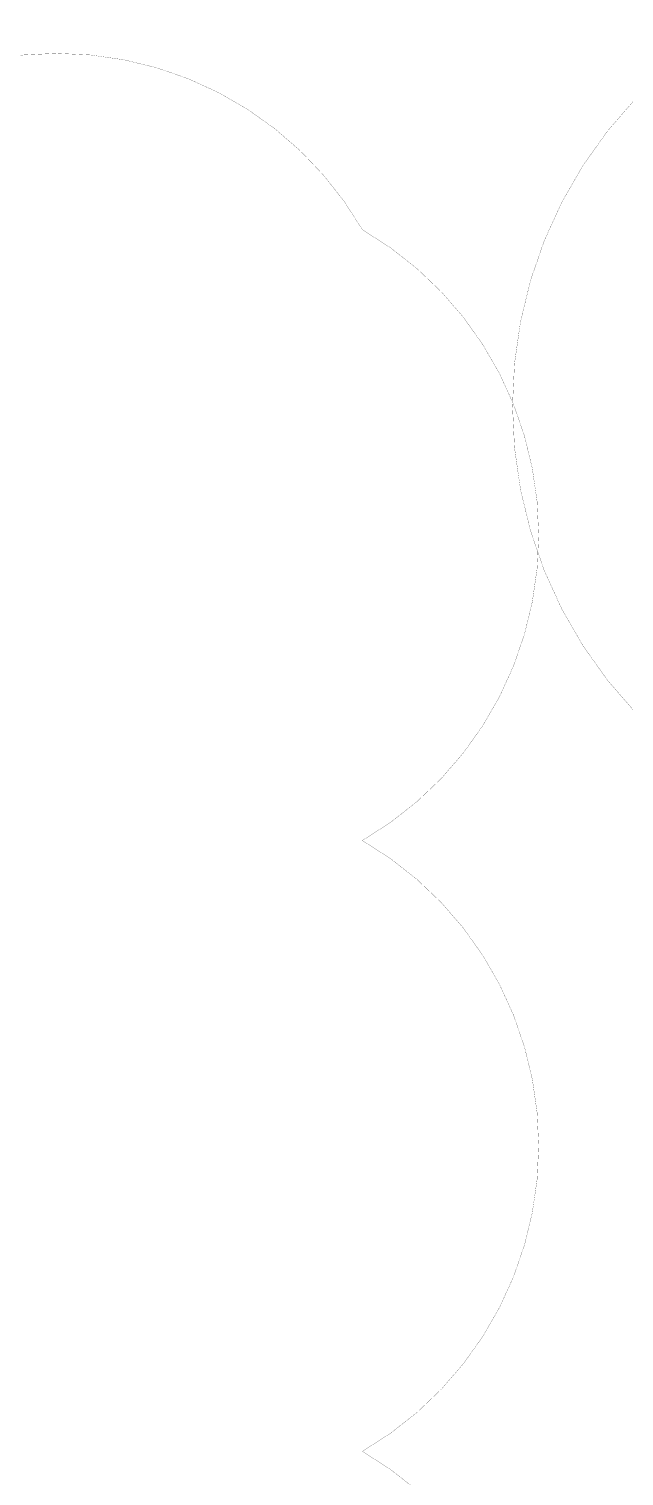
# Model space of a CAD drawing. Extents: x -668857 to 154266, y -275694 to 291306.
# Drawn here: x -157085 to -140335, y -219842 to -179109 of the extents above; entities that cross this region are included whole.
import ezdxf

# ---------------------------------------------------------------- set-up
doc = ezdxf.new("R2010")
doc.units = 0
doc.header["$LTSCALE"] = 1000
doc.layers.add('审图修改', color=2, linetype='CONTINUOUS', plot=False)

msp = doc.modelspace()

# ---------------------------------------------------------------- linework, layer by layer
at = {"layer": '审图修改', "const_width": 5}
for points in [[(-28909.54, -113894.57, -0.57735027), (-28909.54, -135556.85, -0.57735027), (-28909.54, -157219.13, -0.57735027), (-28909.54, -178881.4, -0.57735027), (-28909.54, -200543.68, -0.57735027), (-50571.82, -200543.68, -0.57735027), (-72234.1, -200543.68, -0.57735027), (-93896.37, -200543.68, -0.57735027), (-115558.65, -200543.68, -0.57735027), (-137220.93, -200543.68, -0.57735027), (-137220.93, -178881.4, -0.57735027), (-137220.93, -157219.13, -0.57735027), (-137220.93, -135556.85, -0.57735027), (-137220.93, -113894.57, -0.57735027)], [(-250862.33, -184759.81, -0.57735027), (-233668.74, -184759.81, -0.57735027), (-216475.15, -184759.81, -0.57735027), (-199281.56, -184759.81, -0.57735027), (-182087.97, -184759.81, -0.57735027), (-164894.38, -184759.81, -0.57735027), (-147700.79, -184759.81, -0.57735027), (-147700.79, -201953.4, -0.57735027), (-147700.79, -219147, -0.57735027), (-147700.79, -236340.59, -0.57735027), (-147700.79, -253534.18, -0.57735027), (-147700.79, -270727.77, -0.57735027), (-164894.38, -270727.77, -0.57735027), (-182087.97, -270727.77, -0.57735027), (-199281.56, -270727.77, -0.57735027), (-216475.15, -270727.77, -0.57735027), (-233668.74, -270727.77, -0.57735027), (-250862.33, -270727.77, -0.57735027), (-250862.33, -253534.18, -0.57735027), (-250862.33, -236340.59, -0.57735027), (-250862.33, -219147, -0.57735027), (-250862.33, -201953.4, -0.57735027), (-250862.33, -184759.81, -0.57735027), (-250862.33, -184759.81, -0.57735027)]]:
    msp.add_lwpolyline(points, format="xyb", dxfattribs=at)

doc.saveas('drawing.dxf')
